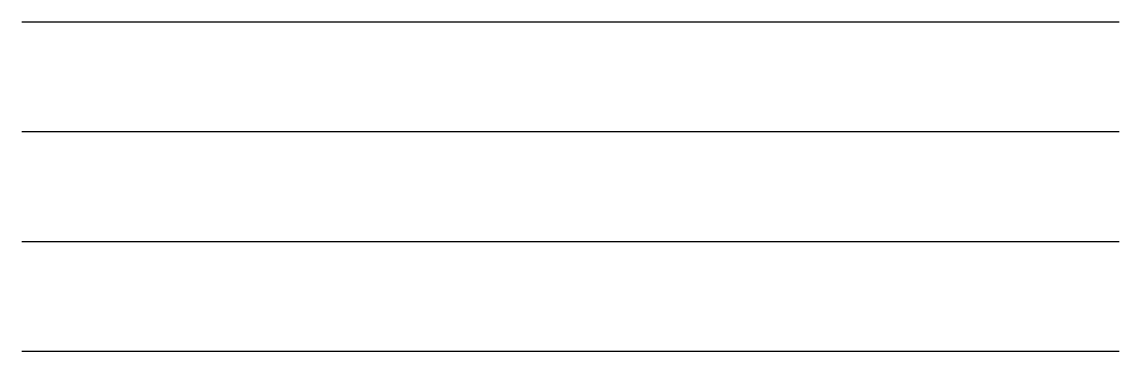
# Model space of a CAD drawing. Extents: x 0 to 200, y 0 to 60.
import ezdxf

# ---------------------------------------------------------------- set-up
doc = ezdxf.new("R2010")
doc.units = 0
doc.layers.get('0').update_dxf_attribs({"linetype": 'CONTINUOUS'})
doc.layers.add('PHANTOM_LAYER', color=7, linetype='CONTINUOUS')

msp = doc.modelspace()

# ---------------------------------------------------------------- linework, layer by layer
at = {"linetype": 'CONTINUOUS'}
for p, q in [((0, 40), (200, 40)), ((0, 20), (200, 20)), ((0, 0), (200, 0))]:
    msp.add_line(p, q, dxfattribs=at)
at = {"layer": 'PHANTOM_LAYER'}
msp.add_line((0, 60), (200, 60), dxfattribs=at)

doc.saveas('drawing.dxf')
